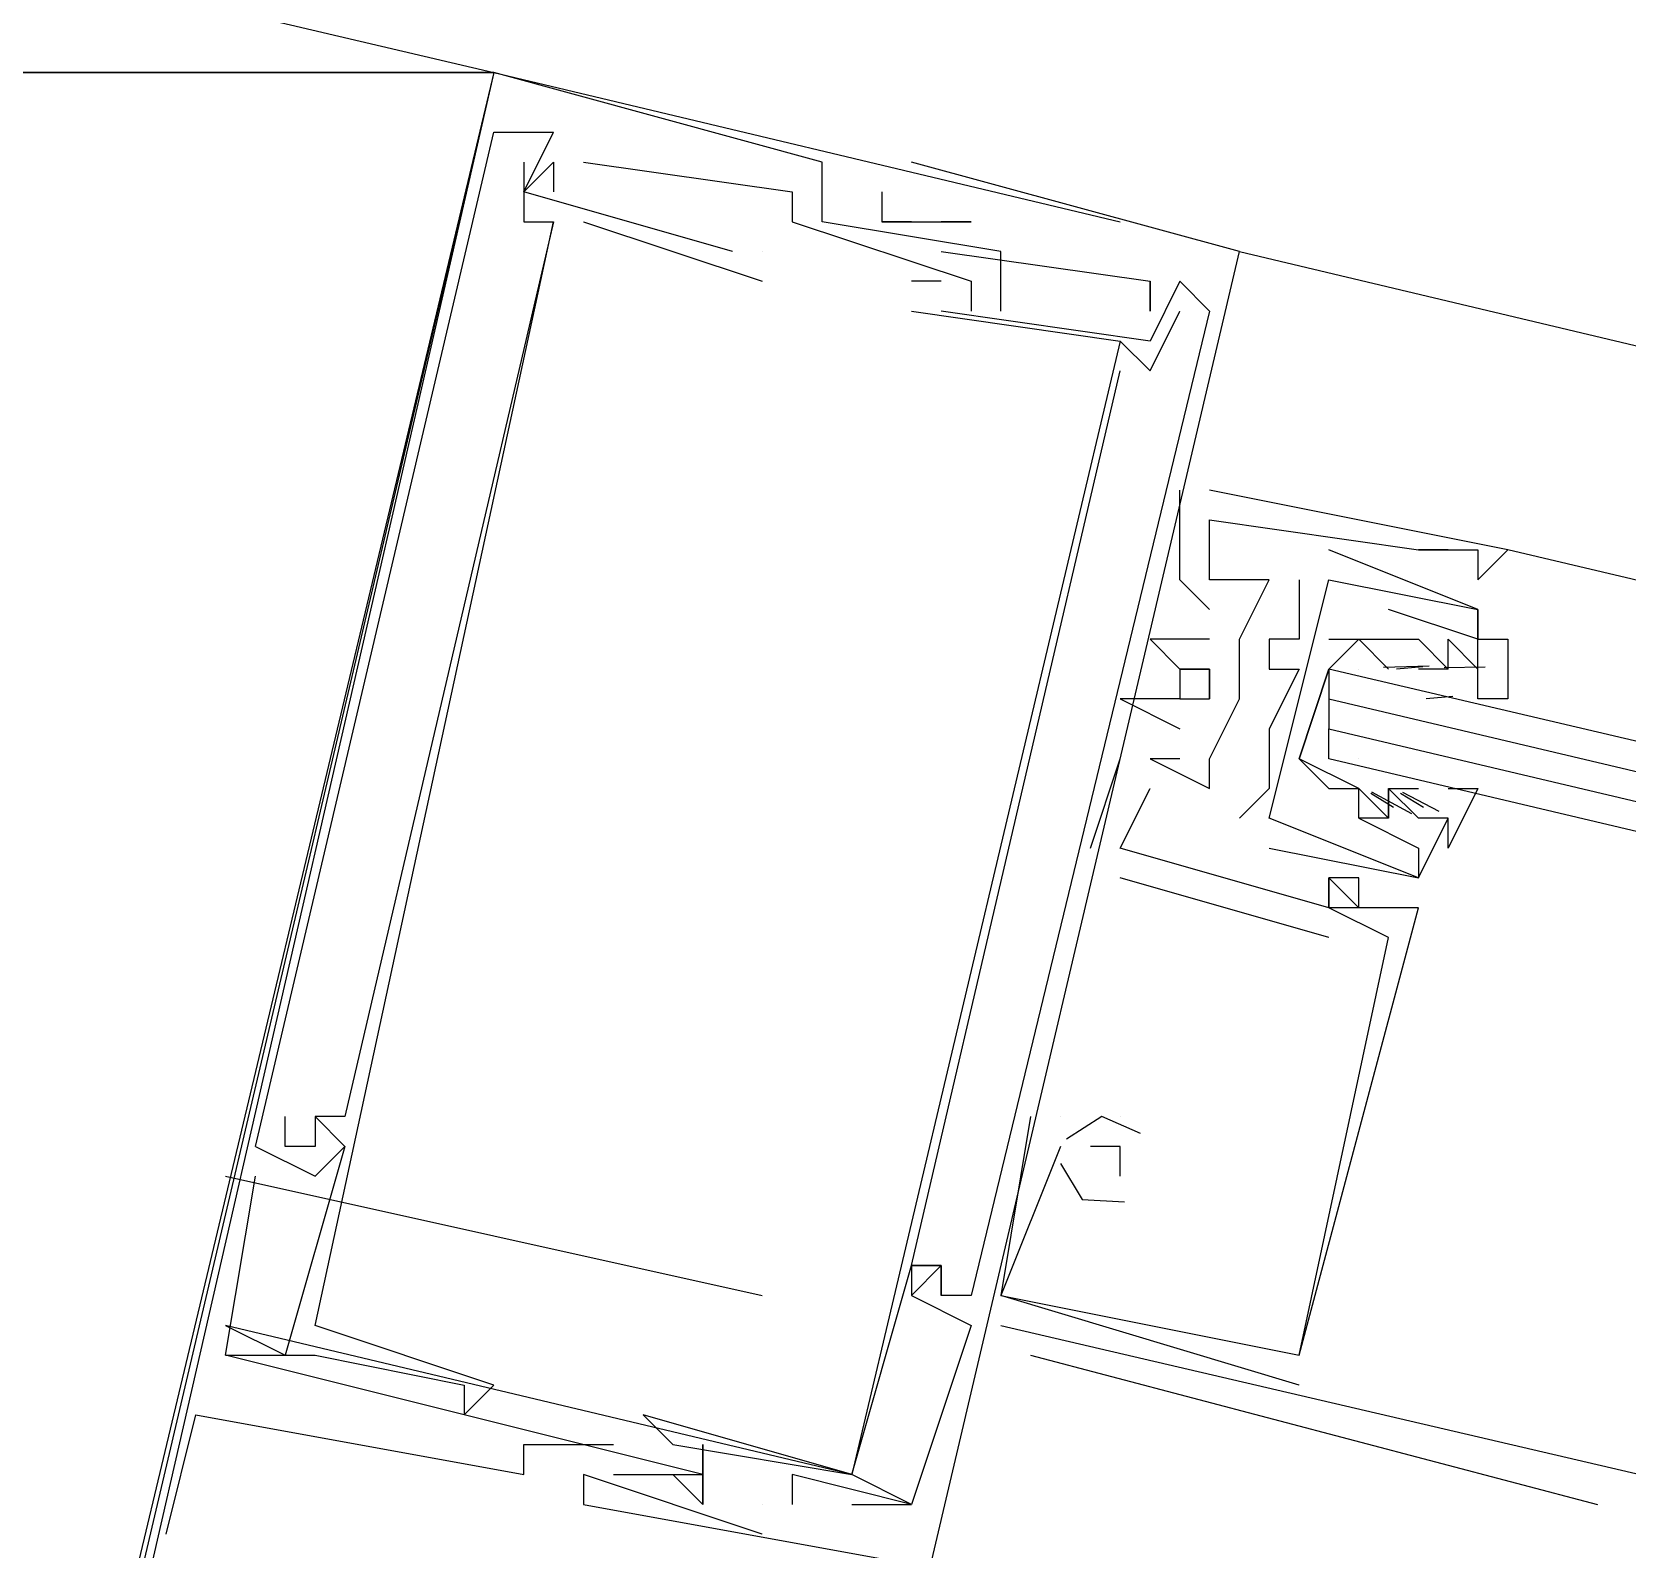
# Model space of a CAD drawing. Header units: feet. Extents: x -84 to 198, y -22 to 181.
# Drawn here: x 93.807 to 94.52, y 28.531 to 29.209 of the extents above; entities that cross this region are included whole.
import ezdxf

# ---------------------------------------------------------------- set-up
doc = ezdxf.new("R2010")
doc.units = ezdxf.units.FT
doc.layers.add('A-LINEA', color=7, linetype='CONTINUOUS')
doc.layers.add('A-MURO-CONCRETO', color=8, linetype='CONTINUOUS')

msp = doc.modelspace()

# ---------------------------------------------------------------- linework, layer by layer
at = {"layer": 'A-LINEA'}
for p, q in [((94.0133, 29.1911), (94.2933, 29.1244)), ((94.0133, 29.1911), (94.0133, 29.1911)), ((94.0133, 29.1911), (94.0133, 29.1911)), ((94.0133, 29.1911), (94.0133, 29.1911)), ((94.0133, 29.1644), (94.0133, 29.1644)), ((94.0133, 29.1644), (94.0133, 29.1644)), ((94.0133, 29.1644), (94.0133, 29.1644)), ((94.0267, 29.1644), (94.0267, 29.1644)), ((94.0267, 29.1644), (94.0267, 29.1644)), ((94.0267, 29.1644), (94.0267, 29.1644)), ((94.0267, 29.1644), (94.0267, 29.1644)), ((94.0267, 29.1644), (94.0267, 29.1644)), ((94.0267, 29.1644), (94.0267, 29.1644)), ((94.04, 29.1644), (94.04, 29.1644)), ((94.04, 29.1644), (94.04, 29.1644)), ((94.04, 29.1644), (94.04, 29.1644)), ((94.04, 29.1644), (94.04, 29.1644)), ((94.04, 29.1644), (94.04, 29.1644)), ((94.04, 29.1644), (94.04, 29.1644)), ((94.0267, 29.1511), (94.0267, 29.1511)), ((94.0267, 29.1511), (94.0267, 29.1511)), ((94.0267, 29.1511), (94.0267, 29.1511)), ((94.04, 29.1511), (94.04, 29.1511)), ((94.04, 29.1511), (94.04, 29.1511)), ((94.04, 29.1511), (94.04, 29.1511)), ((94.04, 29.1511), (94.04, 29.1511)), ((94.04, 29.1511), (94.04, 29.1511)), ((94.04, 29.1511), (94.04, 29.1511)), ((94.0533, 29.1511), (94.0533, 29.1511)), ((94.0533, 29.1511), (94.0533, 29.1511)), ((94.0533, 29.1511), (94.0533, 29.1511)), ((94.16, 29.1511), (94.16, 29.1511)), ((94.16, 29.1511), (94.16, 29.1511)), ((94.16, 29.1511), (94.16, 29.1511)), ((94.2, 29.1511), (94.2, 29.1511)), ((94.2, 29.1511), (94.2, 29.1511)), ((94.2, 29.1511), (94.2, 29.1511)), ((94.0267, 29.1378), (94.0267, 29.1378)), ((94.0267, 29.1378), (94.0267, 29.1378)), ((94.0267, 29.1378), (94.0267, 29.1378)), ((94.0267, 29.1378), (94.0267, 29.1378)), ((94.0267, 29.1378), (94.0267, 29.1378)), ((94.0267, 29.1378), (94.0267, 29.1378)), ((94.04, 29.1378), (94.04, 29.1378)), ((94.04, 29.1378), (94.04, 29.1378)), ((94.04, 29.1378), (94.04, 29.1378)), ((94.1467, 29.1378), (94.1467, 29.1378)), ((94.1467, 29.1378), (94.1467, 29.1378)), ((94.1467, 29.1378), (94.1467, 29.1378)), ((94.1867, 29.1378), (94.1867, 29.1378)), ((94.1867, 29.1378), (94.1867, 29.1378)), ((94.1867, 29.1378), (94.1867, 29.1378)), ((94.0267, 29.1244), (94.0267, 29.1244)), ((94.0267, 29.1244), (94.0267, 29.1244)), ((94.0267, 29.1244), (94.0267, 29.1244)), ((94.04, 29.1244), (94.04, 29.1244)), ((94.04, 29.1244), (94.04, 29.1244)), ((94.04, 29.1244), (94.04, 29.1244)), ((94.04, 29.1244), (94.04, 29.1244)), ((94.04, 29.1244), (94.04, 29.1244)), ((94.04, 29.1244), (94.04, 29.1244)), ((94.0533, 29.1244), (94.1333, 29.0978)), ((94.0533, 29.1244), (94.0533, 29.1244)), ((94.0533, 29.1244), (94.1333, 29.0978)), ((94.0533, 29.1244), (94.0533, 29.1244)), ((94.0533, 29.1244), (94.1333, 29.0978)), ((94.0533, 29.1244), (94.0533, 29.1244)), ((94.1467, 29.1244), (94.1467, 29.1244)), ((94.1467, 29.1244), (94.1467, 29.1244)), ((94.1467, 29.1244), (94.1467, 29.1244)), ((94.16, 29.1244), (94.16, 29.1244)), ((94.16, 29.1244), (94.16, 29.1244)), ((94.16, 29.1244), (94.16, 29.1244)), ((94.1867, 29.1244), (94.1867, 29.1244)), ((94.1867, 29.1244), (94.1867, 29.1244)), ((94.1867, 29.1244), (94.1867, 29.1244)), ((94.1867, 29.1244), (94.1867, 29.1244)), ((94.1867, 29.1244), (94.1867, 29.1244)), ((94.1867, 29.1244), (94.1867, 29.1244)), ((94.2, 29.1244), (94.2, 29.1244)), ((94.2, 29.1244), (94.2, 29.1244)), ((94.2, 29.1244), (94.2, 29.1244)), ((94.2, 29.1244), (94.2, 29.1244)), ((94.2, 29.1244), (94.2, 29.1244)), ((94.2, 29.1244), (94.2, 29.1244)), ((94.2133, 29.1244), (94.2133, 29.1244)), ((94.2133, 29.1244), (94.2133, 29.1244)), ((94.2133, 29.1244), (94.2133, 29.1244)), ((94.2267, 29.1244), (94.2267, 29.1244)), ((94.2267, 29.1244), (94.2267, 29.1244)), ((94.2267, 29.1244), (94.2267, 29.1244)), ((94.12, 29.1111), (94.12, 29.1111)), ((94.12, 29.1111), (94.12, 29.1111)), ((94.12, 29.1111), (94.12, 29.1111)), ((94.1333, 29.1111), (94.1333, 29.1111)), ((94.1333, 29.1111), (94.1333, 29.1111)), ((94.1333, 29.1111), (94.1333, 29.1111)), ((94.1333, 29.1111), (94.1333, 29.1111)), ((94.1333, 29.1111), (94.1333, 29.1111)), ((94.1333, 29.1111), (94.1333, 29.1111)), ((94.2133, 29.1111), (94.2133, 29.1111)), ((94.2133, 29.1111), (94.2133, 29.1111)), ((94.2133, 29.1111), (94.2133, 29.1111)), ((94.24, 29.1111), (94.24, 29.1111)), ((94.24, 29.1111), (94.24, 29.1111)), ((94.24, 29.1111), (94.24, 29.1111)), ((94.3467, 29.1111), (94.3467, 29.1111)), ((94.3467, 29.1111), (94.3467, 29.1111)), ((94.3467, 29.1111), (101.2, 27.4844)), ((94.3467, 29.1111), (94.3467, 29.1111)), ((94.1333, 29.0978), (94.1333, 29.0978)), ((94.1333, 29.0978), (94.1333, 29.0978)), ((94.1333, 29.0978), (94.1333, 29.0978)), ((94.2133, 29.0978), (94.2, 29.0978)), ((94.2, 29.0978), (94.2, 29.0978)), ((94.2133, 29.0978), (94.2, 29.0978)), ((94.2, 29.0978), (94.2, 29.0978)), ((94.2133, 29.0978), (94.2, 29.0978)), ((94.2, 29.0978), (94.2, 29.0978)), ((94.2133, 29.0978), (94.2133, 29.0978)), ((94.2133, 29.0978), (94.2133, 29.0978)), ((94.2133, 29.0978), (94.2133, 29.0978)), ((94.2267, 29.0978), (94.2267, 29.0978)), ((94.2267, 29.0978), (94.2267, 29.0978)), ((94.2267, 29.0978), (94.2267, 29.0978)), ((94.2267, 29.0978), (94.2267, 29.0978)), ((94.2267, 29.0978), (94.2267, 29.0978)), ((94.2267, 29.0978), (94.2267, 29.0978)), ((94.3067, 29.0978), (94.3067, 29.0978)), ((94.3067, 29.0978), (94.3067, 29.0978)), ((94.3067, 29.0978), (94.3067, 29.0978)), ((94.3067, 29.0978), (94.3067, 29.0978)), ((94.3067, 29.0978), (94.3067, 29.0978)), ((94.3067, 29.0978), (94.3067, 29.0978)), ((94.32, 29.0978), (94.32, 29.0978)), ((94.32, 29.0978), (94.3333, 29.0844)), ((94.32, 29.0978), (94.32, 29.0978)), ((94.32, 29.0978), (94.32, 29.0978)), ((94.32, 29.0978), (94.3333, 29.0844)), ((94.32, 29.0978), (94.32, 29.0978)), ((94.32, 29.0978), (94.32, 29.0978)), ((94.32, 29.0978), (94.3333, 29.0844)), ((94.32, 29.0978), (94.32, 29.0978)), ((94.2, 29.0844), (94.2, 29.0844)), ((94.2, 29.0844), (94.2, 29.0844)), ((94.2, 29.0844), (94.2, 29.0844)), ((94.2133, 29.0844), (94.2133, 29.0844)), ((94.2133, 29.0844), (94.2133, 29.0844)), ((94.2133, 29.0844), (94.2133, 29.0844)), ((94.2267, 29.0844), (94.2267, 29.0844)), ((94.2267, 29.0844), (94.2267, 29.0844)), ((94.2267, 29.0844), (94.2267, 29.0844)), ((94.24, 29.0844), (94.24, 29.0844)), ((94.24, 29.0844), (94.24, 29.0844)), ((94.24, 29.0844), (94.24, 29.0844)), ((94.3067, 29.0844), (94.3067, 29.0844)), ((94.3067, 29.0844), (94.3067, 29.0844)), ((94.3067, 29.0844), (94.3067, 29.0844)), ((94.32, 29.0844), (94.32, 29.0844)), ((94.32, 29.0844), (94.32, 29.0844)), ((94.32, 29.0844), (94.32, 29.0844)), ((94.3333, 29.0844), (94.3333, 29.0844)), ((94.3333, 29.0844), (94.3333, 29.0844)), ((94.3333, 29.0844), (94.3333, 29.0844)), ((94.2933, 29.0711), (94.2933, 29.0711)), ((94.2933, 29.0711), (94.2933, 29.0711)), ((94.2933, 29.0711), (94.2933, 29.0711)), ((94.2933, 29.0711), (94.2933, 29.0711)), ((94.2933, 29.0711), (94.2933, 29.0711)), ((94.2933, 29.0711), (94.2933, 29.0711)), ((94.3067, 29.0711), (94.3067, 29.0711)), ((94.3067, 29.0711), (94.3067, 29.0711)), ((94.3067, 29.0711), (94.3067, 29.0711)), ((94.2933, 29.0578), (94.2933, 29.0578)), ((94.2933, 29.0578), (94.2933, 29.0578)), ((94.2933, 29.0578), (94.2933, 29.0578)), ((94.3067, 29.0578), (94.3067, 29.0578)), ((94.3067, 29.0578), (94.3067, 29.0578)), ((94.3067, 29.0578), (94.3067, 29.0578)), ((94.32, 29.0044), (94.32, 29.0044)), ((94.32, 29.0044), (94.32, 29.0044)), ((94.32, 29.0044), (94.32, 29.0044)), ((94.3333, 29.0044), (94.3333, 29.0044)), ((94.3333, 29.0044), (94.3333, 29.0044)), ((94.3333, 29.0044), (94.3333, 29.0044)), ((94.3333, 28.9911), (94.3333, 28.9911)), ((94.3333, 28.9911), (94.3333, 28.9911)), ((94.3333, 28.9911), (94.3333, 28.9911)), ((94.3867, 28.9778), (94.3867, 28.9778)), ((94.3867, 28.9778), (94.3867, 28.9778)), ((94.4267, 28.9778), (94.4267, 28.9778)), ((94.4267, 28.9778), (94.4267, 28.9778)), ((94.4267, 28.9778), (94.4267, 28.9778)), ((94.4267, 28.9778), (94.4267, 28.9778)), ((94.4267, 28.9778), (94.4267, 28.9778)), ((94.4267, 28.9778), (94.4267, 28.9778)), ((94.44, 28.9778), (94.44, 28.9778)), ((94.44, 28.9778), (94.44, 28.9778)), ((94.44, 28.9778), (94.44, 28.9778)), ((94.4533, 28.9778), (94.4533, 28.9778)), ((94.4533, 28.9778), (94.4533, 28.9778)), ((94.4533, 28.9778), (94.4533, 28.9778)), ((94.4667, 28.9778), (94.4667, 28.9778)), ((94.4667, 28.9778), (94.4667, 28.9778)), ((96.1067, 28.5911), (94.4667, 28.9778)), ((94.4667, 28.9778), (94.4667, 28.9778)), ((94.32, 28.9644), (94.32, 28.9644)), ((94.32, 28.9644), (94.32, 28.9644)), ((94.32, 28.9644), (94.32, 28.9644)), ((94.3333, 28.9644), (94.3333, 28.9644)), ((94.3333, 28.9644), (94.3333, 28.9644)), ((94.3333, 28.9644), (94.3333, 28.9644)), ((94.36, 28.9644), (94.36, 28.9644)), ((94.36, 28.9644), (94.36, 28.9644)), ((94.36, 28.9644), (94.36, 28.9644)), ((94.3733, 28.9644), (94.3733, 28.9644)), ((94.3733, 28.9644), (94.3733, 28.9644)), ((94.3867, 28.9644), (94.3867, 28.9644)), ((94.3867, 28.9644), (94.3867, 28.9644)), ((94.3867, 28.9644), (94.3867, 28.9644)), ((94.3867, 28.9644), (94.3867, 28.9644)), ((94.4533, 28.9644), (94.4533, 28.9644)), ((94.4533, 28.9644), (94.4533, 28.9644)), ((94.4533, 28.9644), (94.4533, 28.9644)), ((94.3333, 28.9511), (94.3333, 28.9511)), ((94.3333, 28.9511), (94.3333, 28.9511)), ((94.3333, 28.9511), (94.3333, 28.9511)), ((94.3733, 28.9511), (94.3733, 28.9511)), ((94.3733, 28.9511), (94.3733, 28.9511)), ((94.4133, 28.9511), (94.4133, 28.9511)), ((94.4133, 28.9511), (94.4133, 28.9511)), ((94.4533, 28.9511), (94.4533, 28.9511)), ((94.4533, 28.9511), (94.4533, 28.9511)), ((94.4533, 28.9511), (94.4533, 28.9511)), ((94.4533, 28.9511), (94.4533, 28.9511)), ((94.3067, 28.9378), (94.3067, 28.9378)), ((94.3067, 28.9378), (94.3067, 28.9378)), ((94.3067, 28.9378), (94.3067, 28.9378)), ((94.3333, 28.9378), (94.3333, 28.9378)), ((94.3333, 28.9378), (94.3333, 28.9378)), ((94.3333, 28.9378), (94.3333, 28.9378)), ((94.3467, 28.9378), (94.3467, 28.9378)), ((94.3467, 28.9378), (94.3467, 28.9378)), ((94.3467, 28.9378), (94.3467, 28.9378)), ((94.36, 28.9378), (94.36, 28.9378)), ((94.36, 28.9378), (94.36, 28.9378)), ((94.3733, 28.9378), (94.3733, 28.9378)), ((94.3733, 28.9378), (94.3733, 28.9378)), ((94.4133, 28.9378), (94.4267, 28.9378)), ((94.4133, 28.9378), (94.4133, 28.9378)), ((94.4133, 28.9378), (94.4267, 28.9378)), ((94.4133, 28.9378), (94.4133, 28.9378)), ((94.4267, 28.9378), (94.4267, 28.9378)), ((94.4267, 28.9378), (94.4267, 28.9378)), ((94.4533, 28.9378), (94.4533, 28.9378)), ((94.4533, 28.9378), (94.4533, 28.9378)), ((94.32, 28.9244), (94.32, 28.9244)), ((94.32, 28.9244), (94.32, 28.9244)), ((94.32, 28.9244), (94.32, 28.9244)), ((94.3333, 28.9244), (94.3333, 28.9244)), ((94.3333, 28.9244), (94.3333, 28.9244)), ((94.3333, 28.9244), (94.3333, 28.9244)), ((94.36, 28.9244), (94.36, 28.9244)), ((94.36, 28.9244), (94.36, 28.9244)), ((94.3733, 28.9244), (94.3733, 28.9244)), ((94.3733, 28.9244), (94.3733, 28.9244)), ((94.4, 28.9244), (94.4, 28.9244)), ((94.4111, 28.9253), (94.4315, 28.9259)), ((94.4169, 28.9246), (94.4287, 28.9256)), ((94.4267, 28.9244), (94.4267, 28.9244)), ((94.44, 28.9244), (94.4267, 28.9244)), ((94.4382, 28.9252), (94.4565, 28.9255)), ((94.44, 28.9244), (94.44, 28.9244)), ((94.44, 28.9244), (94.44, 28.9244)), ((94.4533, 28.9244), (94.4533, 28.9244)), ((94.4533, 28.9244), (94.4533, 28.9244)), ((94.2933, 28.9111), (94.2933, 28.9111)), ((94.2933, 28.9111), (94.2933, 28.9111)), ((94.2933, 28.9111), (94.2933, 28.9111)), ((94.3067, 28.9111), (94.3067, 28.9111)), ((94.3067, 28.9111), (94.3067, 28.9111)), ((94.3067, 28.9111), (94.3067, 28.9111)), ((94.32, 28.9111), (94.32, 28.9111)), ((94.32, 28.9111), (94.32, 28.9111)), ((94.32, 28.9111), (94.32, 28.9111)), ((94.3467, 28.9111), (94.3467, 28.9111)), ((94.3467, 28.9111), (94.3467, 28.9111)), ((94.3467, 28.9111), (94.3467, 28.9111)), ((94.3867, 28.9111), (94.3867, 28.8978)), ((94.4302, 28.9113), (94.4421, 28.9123)), ((94.32, 28.8978), (94.32, 28.8978)), ((94.32, 28.8978), (94.32, 28.8978)), ((94.32, 28.8978), (94.32, 28.8978)), ((94.36, 28.8978), (94.36, 28.8978)), ((94.36, 28.8978), (94.36, 28.8978)), ((94.28, 28.8444), (94.2933, 28.8844)), ((94.28, 28.8444), (94.2933, 28.8844)), ((94.28, 28.8444), (94.2933, 28.8844)), ((94.2933, 28.8844), (94.2933, 28.8844)), ((94.2933, 28.8844), (94.2933, 28.8844)), ((94.2933, 28.8844), (94.2933, 28.8844)), ((94.3067, 28.8844), (94.3067, 28.8844)), ((94.3067, 28.8844), (94.3067, 28.8844)), ((94.3067, 28.8844), (94.3067, 28.8844)), ((94.3067, 28.8844), (94.3067, 28.8844)), ((94.3067, 28.8844), (94.3067, 28.8844)), ((94.3067, 28.8844), (94.3067, 28.8844)), ((94.32, 28.8844), (94.32, 28.8844)), ((94.32, 28.8844), (94.32, 28.8844)), ((94.32, 28.8844), (94.32, 28.8844)), ((94.3333, 28.8844), (94.3333, 28.8844)), ((94.3333, 28.8844), (94.3333, 28.8844)), ((94.3333, 28.8844), (94.3333, 28.8844)), ((94.4, 28.8844), (94.4, 28.8844)), ((94.3067, 28.8711), (94.3067, 28.8711)), ((94.3067, 28.8711), (94.3067, 28.8711)), ((94.3067, 28.8711), (94.3067, 28.8711)), ((94.3333, 28.8711), (94.3333, 28.8711)), ((94.3333, 28.8711), (94.3333, 28.8711)), ((94.3333, 28.8711), (94.3333, 28.8711)), ((94.36, 28.8711), (94.36, 28.8711)), ((94.36, 28.8711), (94.36, 28.8711)), ((94.4, 28.8711), (94.4, 28.8711)), ((94.4, 28.8711), (94.4, 28.8711)), ((94.4156, 28.8626), (94.4054, 28.8689)), ((94.4238, 28.8598), (94.4058, 28.8694)), ((94.4133, 28.8711), (94.4133, 28.8711)), ((94.4133, 28.8711), (94.4267, 28.8711)), ((94.4133, 28.8711), (94.4133, 28.8711)), ((94.4133, 28.8711), (94.4133, 28.8711)), ((94.4289, 28.8626), (94.4187, 28.8689)), ((94.4359, 28.8608), (94.4197, 28.8693)), ((94.4267, 28.8711), (94.4267, 28.8711)), ((94.4267, 28.8711), (94.4267, 28.8711)), ((94.3467, 28.8578), (94.3467, 28.8578)), ((94.3467, 28.8578), (94.3467, 28.8578)), ((94.36, 28.8578), (94.36, 28.8578)), ((94.36, 28.8578), (94.36, 28.8578)), ((94.4, 28.8578), (94.4, 28.8578)), ((94.4, 28.8578), (94.4, 28.8578)), ((94.4, 28.8578), (94.4, 28.8578)), ((94.4, 28.8578), (94.4, 28.8578)), ((94.4133, 28.8578), (94.4133, 28.8578)), ((94.4133, 28.8578), (94.4133, 28.8578)), ((94.4133, 28.8578), (94.4133, 28.8578)), ((94.4133, 28.8578), (94.4133, 28.8578)), ((94.44, 28.8578), (94.44, 28.8578)), ((94.44, 28.8578), (94.44, 28.8578)), ((94.28, 28.8444), (94.28, 28.8444)), ((94.28, 28.8444), (94.28, 28.8444)), ((94.28, 28.8444), (94.28, 28.8444)), ((94.2933, 28.8444), (94.2933, 28.8444)), ((94.2933, 28.8444), (94.2933, 28.8444)), ((94.2933, 28.8444), (94.2933, 28.8444)), ((94.2933, 28.8444), (94.2933, 28.8444)), ((94.2933, 28.8444), (94.2933, 28.8444)), ((94.2933, 28.8444), (94.2933, 28.8444)), ((94.36, 28.8444), (94.36, 28.8444)), ((94.36, 28.8444), (94.36, 28.8444)), ((94.4267, 28.8444), (94.4267, 28.8444)), ((94.4267, 28.8444), (94.4267, 28.8444)), ((94.3867, 28.8044), (94.2933, 28.8311)), ((94.2933, 28.8311), (94.2933, 28.8311)), ((94.3867, 28.8044), (94.2933, 28.8311)), ((94.2933, 28.8311), (94.2933, 28.8311)), ((94.3867, 28.8044), (94.2933, 28.8311)), ((94.2933, 28.8311), (94.2933, 28.8311)), ((94.3867, 28.8311), (94.3867, 28.8311)), ((94.3867, 28.8311), (94.3867, 28.8311)), ((94.3867, 28.8311), (94.3867, 28.8311)), ((94.3867, 28.8311), (94.3867, 28.8311)), ((94.3867, 28.8311), (94.3867, 28.8311)), ((94.3867, 28.8311), (94.3867, 28.8311)), ((94.4, 28.8311), (94.4, 28.8311)), ((94.4, 28.8311), (94.4, 28.8311)), ((94.4, 28.8311), (94.4, 28.8311)), ((94.4267, 28.8311), (94.4267, 28.8311)), ((94.4267, 28.8311), (94.4267, 28.8311)), ((94.4267, 28.8311), (94.4267, 28.8311)), ((94.4267, 28.8311), (94.4267, 28.8311)), ((94.3867, 28.8178), (94.3867, 28.8178)), ((94.3867, 28.8178), (94.3867, 28.8178)), ((94.3867, 28.8178), (94.3867, 28.8178)), ((94.3867, 28.8178), (94.3867, 28.8178)), ((94.3867, 28.8178), (94.3867, 28.8178)), ((94.3867, 28.8178), (94.3867, 28.8178)), ((94.3867, 28.8178), (94.3867, 28.8178)), ((94.3867, 28.8178), (94.3867, 28.8178)), ((94.3867, 28.8178), (94.3867, 28.8178)), ((94.4, 28.8178), (94.4, 28.8178)), ((94.4, 28.8178), (94.4, 28.8178)), ((94.4, 28.8178), (94.4, 28.8178)), ((94.4133, 28.8178), (94.4133, 28.8178)), ((94.4133, 28.8178), (94.4133, 28.8178)), ((94.4133, 28.8178), (94.4133, 28.8178)), ((94.4267, 28.8178), (94.4267, 28.8178)), ((94.4267, 28.8178), (94.4267, 28.8178)), ((94.4267, 28.8178), (94.4267, 28.8178)), ((94.3867, 28.8044), (94.3867, 28.8044)), ((94.3867, 28.8044), (94.3867, 28.8044)), ((94.3867, 28.8044), (94.3867, 28.8044)), ((94.4133, 28.8044), (94.4133, 28.8044)), ((94.4133, 28.8044), (94.4133, 28.8044)), ((94.4133, 28.8044), (94.4133, 28.8044)), ((93.92, 28.7244), (93.92, 28.7244)), ((93.92, 28.7111), (93.92, 28.7244)), ((93.92, 28.7244), (93.92, 28.7244)), ((93.92, 28.7111), (93.92, 28.7244)), ((93.92, 28.7244), (93.92, 28.7244)), ((93.92, 28.7111), (93.92, 28.7244)), ((93.9333, 28.7244), (93.9333, 28.7244)), ((93.9333, 28.7244), (93.9333, 28.7244)), ((93.9333, 28.7244), (93.9333, 28.7244)), ((93.9333, 28.7244), (93.9333, 28.7244)), ((93.9333, 28.7244), (93.9333, 28.7244)), ((93.9333, 28.7244), (93.9333, 28.7244)), ((93.9467, 28.7244), (93.9467, 28.7244)), ((93.9467, 28.7244), (93.9467, 28.7244)), ((93.9467, 28.7244), (93.9467, 28.7244)), ((94.2533, 28.7244), (94.24, 28.6444)), ((94.2533, 28.7244), (94.24, 28.6444)), ((94.2533, 28.7244), (94.24, 28.6444)), ((94.2533, 28.7244), (94.2533, 28.7244)), ((94.2533, 28.7244), (94.2533, 28.7244)), ((94.2533, 28.7244), (94.2533, 28.7244)), ((94.2667, 28.7244), (94.2667, 28.7244)), ((94.2667, 28.7244), (94.2667, 28.7244)), ((94.2667, 28.7244), (94.2667, 28.7244)), ((94.2667, 28.7244), (94.2667, 28.7244)), ((94.2667, 28.7244), (94.2667, 28.7244)), ((94.2667, 28.7244), (94.2667, 28.7244)), ((94.2933, 28.7244), (94.2933, 28.7244)), ((94.2933, 28.7244), (94.2933, 28.7244)), ((94.2933, 28.7244), (94.2933, 28.7244)), ((94.2933, 28.7244), (94.2933, 28.7244)), ((94.2933, 28.7244), (94.2933, 28.7244)), ((94.2933, 28.7244), (94.2933, 28.7244)), ((93.9067, 28.7111), (93.9067, 28.7111)), ((93.9067, 28.7111), (93.9067, 28.7111)), ((93.9067, 28.7111), (93.9067, 28.7111)), ((93.9067, 28.7111), (93.9067, 28.7111)), ((93.9067, 28.7111), (93.9067, 28.7111)), ((93.9067, 28.7111), (93.9067, 28.7111)), ((93.92, 28.7111), (93.92, 28.7111)), ((93.9333, 28.7111), (93.92, 28.7111)), ((93.92, 28.7111), (93.92, 28.7111)), ((93.92, 28.7111), (93.92, 28.7111)), ((93.9333, 28.7111), (93.92, 28.7111)), ((93.92, 28.7111), (93.92, 28.7111)), ((93.92, 28.7111), (93.92, 28.7111)), ((93.9333, 28.7111), (93.92, 28.7111)), ((93.92, 28.7111), (93.92, 28.7111)), ((93.9333, 28.7111), (93.9333, 28.7111)), ((93.9333, 28.7111), (93.9333, 28.7111)), ((93.9333, 28.7111), (93.9333, 28.7111)), ((93.9333, 28.7111), (93.9333, 28.7111)), ((93.9333, 28.7111), (93.9333, 28.7111)), ((93.9333, 28.7111), (93.9333, 28.7111)), ((93.9333, 28.7111), (93.9333, 28.7111)), ((93.9333, 28.7111), (93.9333, 28.7111)), ((93.9333, 28.7111), (93.9333, 28.7111)), ((93.9467, 28.7111), (93.9467, 28.7111)), ((93.9467, 28.7111), (93.9467, 28.7111)), ((93.9467, 28.7111), (93.9467, 28.7111)), ((93.9467, 28.7111), (93.9467, 28.7111)), ((93.9467, 28.7111), (93.9467, 28.7111)), ((93.9467, 28.7111), (93.9467, 28.7111)), ((94.2667, 28.7111), (94.2667, 28.7111)), ((94.2667, 28.7111), (94.2667, 28.7111)), ((94.2667, 28.7111), (94.2667, 28.7111)), ((94.28, 28.7111), (94.28, 28.7111)), ((94.28, 28.7111), (94.28, 28.7111)), ((94.28, 28.7111), (94.28, 28.7111)), ((94.2933, 28.7111), (94.2933, 28.7111)), ((94.2933, 28.7111), (94.2933, 28.7111)), ((94.2933, 28.7111), (94.2933, 28.7111)), ((93.8933, 28.6978), (94.1333, 28.6444)), ((93.9067, 28.6978), (93.9067, 28.6978)), ((93.9067, 28.6978), (93.9067, 28.6978)), ((93.9067, 28.6978), (93.9067, 28.6978)), ((93.9333, 28.6978), (93.9333, 28.6978)), ((93.9333, 28.6978), (93.9333, 28.6978)), ((93.9333, 28.6978), (93.9333, 28.6978)), ((94.2933, 28.6978), (94.2933, 28.6978)), ((94.2933, 28.6978), (94.2933, 28.6978)), ((94.2933, 28.6978), (94.2933, 28.6978)), ((94.2, 28.6578), (94.2, 28.6578)), ((94.2, 28.6578), (94.2, 28.6578)), ((94.2, 28.6578), (94.2, 28.6578)), ((94.2, 28.6578), (94.2, 28.6578)), ((94.2, 28.6578), (94.2, 28.6578)), ((94.2, 28.6578), (94.2, 28.6578)), ((94.2, 28.6578), (94.2, 28.6578)), ((94.2, 28.6578), (94.2, 28.6578)), ((94.2, 28.6578), (94.2, 28.6578)), ((94.2133, 28.6578), (94.2133, 28.6578)), ((94.2133, 28.6578), (94.2133, 28.6578)), ((94.2133, 28.6578), (94.2133, 28.6578)), ((94.2133, 28.6578), (94.2133, 28.6578)), ((94.2133, 28.6578), (94.2133, 28.6578)), ((94.2133, 28.6578), (94.2133, 28.6578)), ((94.2133, 28.6578), (94.2133, 28.6578)), ((94.2133, 28.6578), (94.2133, 28.6578)), ((94.2133, 28.6578), (94.2133, 28.6578)), ((94.2, 28.6444), (94.2, 28.6444)), ((94.2, 28.6444), (94.2, 28.6444)), ((94.2, 28.6444), (94.2, 28.6444)), ((94.2, 28.6444), (94.2, 28.6444)), ((94.2, 28.6444), (94.2, 28.6444)), ((94.2, 28.6444), (94.2, 28.6444)), ((94.2133, 28.6444), (94.2133, 28.6444)), ((94.2133, 28.6444), (94.2133, 28.6444)), ((94.2133, 28.6444), (94.2133, 28.6444)), ((94.2133, 28.6444), (94.2133, 28.6444)), ((94.2133, 28.6444), (94.2133, 28.6444)), ((94.2133, 28.6444), (94.2133, 28.6444)), ((94.2267, 28.6444), (94.2267, 28.6444)), ((94.2267, 28.6444), (94.2267, 28.6444)), ((94.2267, 28.6444), (94.2267, 28.6444)), ((94.3733, 28.6044), (94.24, 28.6444)), ((94.24, 28.6444), (94.24, 28.6444)), ((94.24, 28.6444), (94.24, 28.6444)), ((94.3733, 28.6044), (94.24, 28.6444)), ((94.24, 28.6444), (94.24, 28.6444)), ((94.24, 28.6444), (94.24, 28.6444)), ((94.3733, 28.6044), (94.24, 28.6444)), ((94.24, 28.6444), (94.24, 28.6444)), ((94.24, 28.6444), (94.24, 28.6444)), ((94.1733, 28.5644), (93.8933, 28.6311)), ((93.8933, 28.6311), (93.92, 28.6178)), ((93.8933, 28.6311), (93.8933, 28.6311)), ((94.1733, 28.5644), (93.8933, 28.6311)), ((93.8933, 28.6311), (93.92, 28.6178)), ((93.8933, 28.6311), (93.8933, 28.6311)), ((94.1733, 28.5644), (93.8933, 28.6311)), ((93.8933, 28.6311), (93.92, 28.6178)), ((93.8933, 28.6311), (93.8933, 28.6311)), ((93.9333, 28.6311), (93.9333, 28.6311)), ((93.9333, 28.6311), (93.9333, 28.6311)), ((93.9333, 28.6311), (93.9333, 28.6311)), ((94.2267, 28.6311), (94.2267, 28.6311)), ((94.2267, 28.6311), (94.2267, 28.6311)), ((94.2267, 28.6311), (94.2267, 28.6311)), ((93.8933, 28.6178), (93.8933, 28.6178)), ((93.8933, 28.6178), (93.8933, 28.6178)), ((93.8933, 28.6178), (93.8933, 28.6178)), ((93.8933, 28.6178), (93.8933, 28.6178)), ((93.8933, 28.6178), (93.8933, 28.6178)), ((93.8933, 28.6178), (93.8933, 28.6178)), ((93.92, 28.6178), (93.92, 28.6178)), ((93.92, 28.6178), (93.92, 28.6178)), ((93.92, 28.6178), (93.92, 28.6178)), ((93.92, 28.6178), (93.92, 28.6178)), ((93.92, 28.6178), (93.92, 28.6178)), ((93.92, 28.6178), (93.92, 28.6178)), ((93.9333, 28.6178), (93.9333, 28.6178)), ((93.9333, 28.6178), (93.9333, 28.6178)), ((93.9333, 28.6178), (93.9333, 28.6178)), ((94.2533, 28.6178), (94.5067, 28.5511)), ((94.3733, 28.6178), (94.3733, 28.6178)), ((94.3733, 28.6178), (94.3733, 28.6178)), ((94.3733, 28.6178), (94.3733, 28.6178)), ((94.3733, 28.6178), (94.3733, 28.6178)), ((94.3733, 28.6178), (94.3733, 28.6178)), ((94.3733, 28.6178), (94.3733, 28.6178)), ((94, 28.6044), (94, 28.6044)), ((94, 28.6044), (94, 28.6044)), ((94, 28.6044), (94, 28.6044)), ((94.0133, 28.6044), (94.0133, 28.6044)), ((94.0133, 28.6044), (94.0133, 28.6044)), ((94.0133, 28.6044), (94.0133, 28.6044)), ((94.3733, 28.6044), (94.3733, 28.6044)), ((94.3733, 28.6044), (94.3733, 28.6044)), ((94.3733, 28.6044), (94.3733, 28.6044)), ((93.88, 28.5911), (93.88, 28.5911)), ((93.88, 28.5911), (93.88, 28.5911)), ((93.88, 28.5911), (93.88, 28.5911)), ((94, 28.5911), (94, 28.5911)), ((94, 28.5911), (94, 28.5911)), ((94, 28.5911), (94, 28.5911)), ((94.08, 28.5911), (94.08, 28.5911)), ((94.08, 28.5911), (94.08, 28.5911)), ((94.08, 28.5911), (94.08, 28.5911)), ((94.0267, 28.5778), (94.0267, 28.5778)), ((94.0267, 28.5778), (94.0267, 28.5778)), ((94.0267, 28.5778), (94.0267, 28.5778)), ((94.0667, 28.5778), (94.0667, 28.5778)), ((94.0667, 28.5778), (94.0667, 28.5778)), ((94.0667, 28.5778), (94.0667, 28.5778)), ((94.0933, 28.5778), (94.0933, 28.5778)), ((94.0933, 28.5778), (94.0933, 28.5778)), ((94.0933, 28.5778), (94.0933, 28.5778)), ((94.1067, 28.5778), (94.1067, 28.5778)), ((94.1067, 28.5778), (94.1067, 28.5778)), ((94.1067, 28.5778), (94.1067, 28.5778)), ((94.0267, 28.5644), (94.0267, 28.5644)), ((94.0267, 28.5644), (94.0267, 28.5644)), ((94.0267, 28.5644), (94.0267, 28.5644)), ((94.0533, 28.5644), (94.0533, 28.5644)), ((94.0533, 28.5644), (94.0533, 28.5644)), ((94.0533, 28.5644), (94.0533, 28.5644)), ((94.0667, 28.5644), (94.0667, 28.5644)), ((94.0667, 28.5644), (94.0667, 28.5644)), ((94.0667, 28.5644), (94.0667, 28.5644)), ((94.08, 28.5644), (94.08, 28.5644)), ((94.08, 28.5644), (94.08, 28.5644)), ((94.08, 28.5644), (94.08, 28.5644)), ((94.0933, 28.5644), (94.0933, 28.5644)), ((94.0933, 28.5644), (94.0933, 28.5644)), ((94.0933, 28.5644), (94.0933, 28.5644)), ((94.1067, 28.5644), (94.1067, 28.5644)), ((94.1067, 28.5644), (94.1067, 28.5644)), ((94.1067, 28.5644), (94.1067, 28.5644)), ((94.1067, 28.5644), (94.1067, 28.5644)), ((94.1067, 28.5644), (94.1067, 28.5644)), ((94.1067, 28.5644), (94.1067, 28.5644)), ((94.1067, 28.5644), (94.1067, 28.5644)), ((94.1067, 28.5644), (94.1067, 28.5644)), ((94.1067, 28.5644), (94.1067, 28.5644)), ((94.1067, 28.5644), (94.1067, 28.5644)), ((94.1067, 28.5644), (94.1067, 28.5644)), ((94.1067, 28.5644), (94.1067, 28.5644)), ((94.1467, 28.5644), (94.1467, 28.5644)), ((94.1467, 28.5644), (94.1467, 28.5644)), ((94.1467, 28.5644), (94.1467, 28.5644)), ((94.1733, 28.5644), (94.1733, 28.5644)), ((94.1733, 28.5644), (94.1733, 28.5644)), ((94.1733, 28.5644), (94.1733, 28.5644)), ((94.1733, 28.5644), (94.1733, 28.5644)), ((94.1733, 28.5644), (94.1733, 28.5644)), ((94.1733, 28.5644), (94.1733, 28.5644)), ((94.1733, 28.5644), (94.1733, 28.5644)), ((94.1733, 28.5644), (94.1733, 28.5644)), ((94.1733, 28.5644), (94.1733, 28.5644)), ((94.0533, 28.5511), (94.0533, 28.5511)), ((94.0533, 28.5511), (94.0533, 28.5511)), ((94.0533, 28.5511), (94.0533, 28.5511)), ((94.1067, 28.5511), (94.1067, 28.5511)), ((94.1067, 28.5511), (94.1067, 28.5511)), ((94.1067, 28.5511), (94.1067, 28.5511)), ((94.1067, 28.5511), (94.1067, 28.5511)), ((94.1067, 28.5511), (94.1067, 28.5511)), ((94.1067, 28.5511), (94.1067, 28.5511)), ((94.1067, 28.5511), (94.1067, 28.5511)), ((94.1067, 28.5511), (94.1067, 28.5511)), ((94.1067, 28.5511), (94.1067, 28.5511)), ((94.1333, 28.5511), (94.1333, 28.5511)), ((94.1333, 28.5511), (94.1333, 28.5511)), ((94.1333, 28.5511), (94.1333, 28.5511)), ((94.1467, 28.5511), (94.1467, 28.5511)), ((94.1467, 28.5511), (94.1467, 28.5511)), ((94.1467, 28.5511), (94.1467, 28.5511)), ((94.1733, 28.5511), (94.2, 28.5511)), ((94.1733, 28.5511), (94.1733, 28.5511)), ((94.1733, 28.5511), (94.2, 28.5511)), ((94.1733, 28.5511), (94.1733, 28.5511)), ((94.1733, 28.5511), (94.2, 28.5511)), ((94.1733, 28.5511), (94.1733, 28.5511)), ((94.2, 28.5511), (94.2, 28.5511)), ((94.2, 28.5511), (94.2, 28.5511)), ((94.2, 28.5511), (94.2, 28.5511)), ((94.2, 28.5511), (94.2, 28.5511)), ((94.2, 28.5511), (94.2, 28.5511)), ((94.2, 28.5511), (94.2, 28.5511)), ((94.2, 28.5511), (94.2, 28.5511)), ((94.2, 28.5511), (94.2, 28.5511)), ((94.2, 28.5511), (94.2, 28.5511)), ((93.8667, 28.5378), (93.8667, 28.5378)), ((93.8667, 28.5378), (93.8667, 28.5378)), ((93.8667, 28.5378), (93.8667, 28.5378)), ((94.1333, 28.5378), (94.1333, 28.5378)), ((94.1333, 28.5378), (94.1333, 28.5378)), ((94.1333, 28.5378), (94.1333, 28.5378))]:
    msp.add_line(p, q, dxfattribs=at)
for points in [[(94.0133, 29.1911), (93.5867, 27.4044), (90.1867, 28.2044), (90.6, 29.9911), (94.0133, 29.1911)], [(94.24, 29.0844), (94.24, 29.1111), (94.16, 29.1244), (94.16, 29.1511), (94.0133, 29.1911), (93.8533, 28.5111)], [(94.24, 29.0844), (94.24, 29.1111), (94.16, 29.1244), (94.16, 29.1511), (94.0133, 29.1911), (93.8533, 28.5111)], [(94.24, 29.0844), (94.24, 29.1111), (94.16, 29.1244), (94.16, 29.1511), (94.0133, 29.1911), (93.8533, 28.5111)], [(93.9067, 28.7111), (94.0133, 29.1644), (94.04, 29.1644)], [(93.9067, 28.7111), (94.0133, 29.1644), (94.04, 29.1644)], [(93.9067, 28.7111), (94.0133, 29.1644), (94.04, 29.1644)], [(94.12, 29.1111), (94.0267, 29.1378), (94.04, 29.1644)], [(94.12, 29.1111), (94.0267, 29.1378), (94.04, 29.1644)], [(94.12, 29.1111), (94.0267, 29.1378), (94.04, 29.1644)], [(94.0267, 29.1511), (94.0267, 29.1244), (94.04, 29.1244), (93.9467, 28.7244), (93.9333, 28.7244), (93.9333, 28.7111), (93.92, 28.7111), (93.92, 28.7244)], [(94.0267, 29.1511), (94.0267, 29.1244), (94.04, 29.1244), (93.9467, 28.7244), (93.9333, 28.7244), (93.9333, 28.7111), (93.92, 28.7111), (93.92, 28.7244)], [(94.0267, 29.1511), (94.0267, 29.1244), (94.04, 29.1244), (93.9467, 28.7244), (93.9333, 28.7244), (93.9333, 28.7111), (93.92, 28.7111), (93.92, 28.7244)], [(94.0267, 29.1378), (94.04, 29.1511), (94.04, 29.1378)], [(94.0267, 29.1378), (94.04, 29.1511), (94.04, 29.1378)], [(94.0267, 29.1378), (94.04, 29.1511), (94.04, 29.1378)], [(94.0533, 29.1511), (94.1467, 29.1378), (94.1467, 29.1244), (94.2267, 29.0978), (94.2267, 29.0844)], [(94.0533, 29.1511), (94.1467, 29.1378), (94.1467, 29.1244), (94.2267, 29.0978), (94.2267, 29.0844)], [(94.0533, 29.1511), (94.1467, 29.1378), (94.1467, 29.1244), (94.2267, 29.0978), (94.2267, 29.0844)], [(94.1867, 28.4444), (94.1867, 28.4311), (94.1733, 28.4311), (94.1867, 28.4311), (94.3467, 29.1111), (94.2, 29.1511)], [(94.1867, 28.4444), (94.1867, 28.4311), (94.1733, 28.4311), (94.1867, 28.4311), (94.3467, 29.1111), (94.2, 29.1511)], [(94.1867, 28.4444), (94.1867, 28.4311), (94.1733, 28.4311), (94.1867, 28.4311), (94.3467, 29.1111), (94.2, 29.1511)], [(94.1867, 29.1378), (94.1867, 29.1244), (94.2, 29.1244), (94.1867, 29.1244), (94.2, 29.1244), (94.2267, 29.1244), (94.2133, 29.1244)], [(94.1867, 29.1378), (94.1867, 29.1244), (94.2, 29.1244), (94.1867, 29.1244), (94.2, 29.1244), (94.2267, 29.1244), (94.2133, 29.1244)], [(94.1867, 29.1378), (94.1867, 29.1244), (94.2, 29.1244), (94.1867, 29.1244), (94.2, 29.1244), (94.2267, 29.1244), (94.2133, 29.1244)], [(93.8933, 28.6178), (93.92, 28.6178), (93.9333, 28.6178), (94, 28.6044), (94, 28.5911), (94.0133, 28.6044), (94.0133, 28.6044), (93.9333, 28.6311), (94.04, 29.1244)], [(93.8933, 28.6178), (93.92, 28.6178), (93.9333, 28.6178), (94, 28.6044), (94, 28.5911), (94.0133, 28.6044), (94.0133, 28.6044), (93.9333, 28.6311), (94.04, 29.1244)], [(93.8933, 28.6178), (93.92, 28.6178), (93.9333, 28.6178), (94, 28.6044), (94, 28.5911), (94.0133, 28.6044), (94.0133, 28.6044), (93.9333, 28.6311), (94.04, 29.1244)], [(94.2133, 29.1111), (94.3067, 29.0978), (94.3067, 29.0844), (94.3067, 29.0978)], [(94.2133, 29.1111), (94.3067, 29.0978), (94.3067, 29.0844), (94.3067, 29.0978)], [(94.2133, 29.1111), (94.3067, 29.0978), (94.3067, 29.0844), (94.3067, 29.0978)], [(94.3333, 29.0844), (94.32, 29.0978), (94.3067, 29.0711), (94.2133, 29.0844)], [(94.3333, 29.0844), (94.32, 29.0978), (94.3067, 29.0711), (94.2133, 29.0844)], [(94.3333, 29.0844), (94.32, 29.0978), (94.3067, 29.0711), (94.2133, 29.0844)], [(94.2, 29.0844), (94.2933, 29.0711), (94.1733, 28.5644), (94.08, 28.5911), (94.08, 28.5911), (94.0933, 28.5778), (94.1733, 28.5644)], [(94.2, 29.0844), (94.2933, 29.0711), (94.1733, 28.5644), (94.08, 28.5911), (94.08, 28.5911), (94.0933, 28.5778), (94.1733, 28.5644)], [(94.2, 29.0844), (94.2933, 29.0711), (94.1733, 28.5644), (94.08, 28.5911), (94.08, 28.5911), (94.0933, 28.5778), (94.1733, 28.5644)], [(94.3333, 29.0844), (94.2267, 28.6444), (94.2133, 28.6444)], [(94.3333, 29.0844), (94.2267, 28.6444), (94.2133, 28.6444)], [(94.3333, 29.0844), (94.2267, 28.6444), (94.2133, 28.6444)], [(94.2933, 29.0711), (94.3067, 29.0578), (94.32, 29.0844)], [(94.2933, 29.0711), (94.3067, 29.0578), (94.32, 29.0844)], [(94.2933, 29.0711), (94.3067, 29.0578), (94.32, 29.0844)], [(94.2, 28.5511), (94.1733, 28.5644), (94.2, 28.6578), (94.2133, 28.6578), (94.2133, 28.6444), (94.2133, 28.6578), (94.2, 28.6578), (94.2933, 29.0578)], [(94.2, 28.5511), (94.1733, 28.5644), (94.2, 28.6578), (94.2133, 28.6578), (94.2133, 28.6444), (94.2133, 28.6578), (94.2, 28.6578), (94.2933, 29.0578)], [(94.2, 28.5511), (94.1733, 28.5644), (94.2, 28.6578), (94.2133, 28.6578), (94.2133, 28.6444), (94.2133, 28.6578), (94.2, 28.6578), (94.2933, 29.0578)], [(94.3067, 28.8844), (94.3333, 28.8711), (94.3333, 28.8844), (94.3467, 28.9111), (94.3467, 28.9378), (94.36, 28.9644), (94.3333, 28.9644), (94.3333, 28.9911), (94.4267, 28.9778), (94.44, 28.9778), (94.4267, 28.9778), (94.4533, 28.9778), (94.4533, 28.9644), (94.4667, 28.9778), (94.3333, 29.0044), (94.3333, 29.0044)], [(94.3067, 28.8844), (94.3333, 28.8711), (94.3333, 28.8844), (94.3467, 28.9111), (94.3467, 28.9378), (94.36, 28.9644), (94.3333, 28.9644), (94.3333, 28.9911), (94.4267, 28.9778), (94.44, 28.9778), (94.4267, 28.9778), (94.4533, 28.9778), (94.4533, 28.9644), (94.4667, 28.9778), (94.3333, 29.0044), (94.3333, 29.0044)], [(94.3067, 28.8844), (94.3333, 28.8711), (94.3333, 28.8844), (94.3467, 28.9111), (94.3467, 28.9378), (94.36, 28.9644), (94.3333, 28.9644), (94.3333, 28.9911), (94.4267, 28.9778), (94.44, 28.9778), (94.4267, 28.9778), (94.4533, 28.9778), (94.4533, 28.9644), (94.4667, 28.9778), (94.3333, 29.0044), (94.3333, 29.0044)], [(94.3333, 28.9511), (94.3333, 28.9511), (94.32, 28.9644), (94.32, 28.9644), (94.32, 29.0044)], [(94.3333, 28.9511), (94.3333, 28.9511), (94.32, 28.9644), (94.32, 28.9644), (94.32, 29.0044)], [(94.3333, 28.9511), (94.3333, 28.9511), (94.32, 28.9644), (94.32, 28.9644), (94.32, 29.0044)], [(94.4533, 28.9244), (94.4533, 28.9511), (94.3867, 28.9778)], [(94.4533, 28.9244), (94.4533, 28.9511), (94.3867, 28.9778)], [(94.3733, 28.9644), (94.3733, 28.9511), (94.3733, 28.9378), (94.36, 28.9378), (94.36, 28.9244), (94.3733, 28.9244), (94.36, 28.8978), (94.36, 28.8711), (94.3467, 28.8578)], [(94.3733, 28.9644), (94.3733, 28.9511), (94.3733, 28.9378), (94.36, 28.9378), (94.36, 28.9244), (94.3733, 28.9244), (94.36, 28.8978), (94.36, 28.8711), (94.3467, 28.8578)], [(94.36, 28.8578), (94.3867, 28.9644), (94.4533, 28.9511), (94.4533, 28.9378), (94.4133, 28.9511)], [(94.36, 28.8578), (94.3867, 28.9644), (94.4533, 28.9511), (94.4533, 28.9378), (94.4133, 28.9511)], [(94.3333, 28.9378), (94.3067, 28.9378), (94.32, 28.9244)], [(94.3333, 28.9378), (94.3067, 28.9378), (94.32, 28.9244)], [(94.3333, 28.9378), (94.3067, 28.9378), (94.32, 28.9244)], [(94.4133, 28.9244), (94.4, 28.9378), (94.3867, 28.9244), (94.3733, 28.8844), (94.3867, 28.8711), (94.4, 28.8711)], [(94.3867, 28.9378), (94.4133, 28.9378), (94.4267, 28.9378), (94.44, 28.9244), (94.44, 28.9378), (94.4533, 28.9244), (94.4533, 28.9378), (94.4667, 28.9378), (94.4667, 28.9111), (94.4533, 28.9111), (94.4533, 28.9244)], [(94.3333, 28.9111), (94.3333, 28.9244), (94.32, 28.9244), (94.32, 28.9111), (94.3333, 28.9111), (94.3333, 28.9244), (94.32, 28.9244), (94.3333, 28.9244), (94.3333, 28.9111), (94.3333, 28.9244)], [(94.3333, 28.9111), (94.3333, 28.9244), (94.32, 28.9244), (94.32, 28.9111), (94.3333, 28.9111), (94.3333, 28.9244), (94.32, 28.9244), (94.3333, 28.9244), (94.3333, 28.9111), (94.3333, 28.9244)], [(94.3333, 28.9111), (94.3333, 28.9244), (94.32, 28.9244), (94.32, 28.9111), (94.3333, 28.9111), (94.3333, 28.9244), (94.32, 28.9244), (94.3333, 28.9244), (94.3333, 28.9111), (94.3333, 28.9244)], [(94.44, 28.8711), (94.4533, 28.8711), (94.44, 28.8444), (94.44, 28.8578), (94.4267, 28.8578), (94.4133, 28.8711), (94.4133, 28.8578), (94.4, 28.8711), (94.3733, 28.8844), (94.3867, 28.9244)], [(96.0933, 28.5244), (94.3867, 28.9244), (94.3867, 28.9111), (96.08, 28.5111)], [(94.32, 28.9111), (94.3067, 28.9111), (94.2933, 28.9111), (94.32, 28.8978), (94.32, 28.8978)], [(94.32, 28.9111), (94.3067, 28.9111), (94.2933, 28.9111), (94.32, 28.8978), (94.32, 28.8978)], [(94.32, 28.9111), (94.3067, 28.9111), (94.2933, 28.9111), (94.32, 28.8978), (94.32, 28.8978)], [(96.08, 28.4844), (94.3867, 28.8844), (94.3867, 28.8978), (96.08, 28.4978)], [(94.32, 28.8844), (94.3067, 28.8844), (94.3067, 28.8844)], [(94.32, 28.8844), (94.3067, 28.8844), (94.3067, 28.8844)], [(94.32, 28.8844), (94.3067, 28.8844), (94.3067, 28.8844)], [(94.3733, 28.6178), (94.4267, 28.8178), (94.4133, 28.8178), (94.3867, 28.8178), (94.3867, 28.8311), (94.4, 28.8178), (94.4, 28.8311), (94.3867, 28.8311), (94.3867, 28.8178), (94.2933, 28.8444), (94.3067, 28.8711)], [(94.3733, 28.6178), (94.4267, 28.8178), (94.4133, 28.8178), (94.3867, 28.8178), (94.3867, 28.8311), (94.4, 28.8178), (94.4, 28.8311), (94.3867, 28.8311), (94.3867, 28.8178), (94.2933, 28.8444), (94.3067, 28.8711)], [(94.3733, 28.6178), (94.4267, 28.8178), (94.4133, 28.8178), (94.3867, 28.8178), (94.3867, 28.8311), (94.4, 28.8178), (94.4, 28.8311), (94.3867, 28.8311), (94.3867, 28.8178), (94.2933, 28.8444), (94.3067, 28.8711)], [(94.4133, 28.8578), (94.4133, 28.8711), (94.4133, 28.8578), (94.4, 28.8578), (94.4, 28.8711)], [(94.4133, 28.8578), (94.4133, 28.8711), (94.4133, 28.8578), (94.4, 28.8578), (94.4, 28.8711)], [(94.36, 28.8444), (94.4267, 28.8311), (94.44, 28.8578)], [(94.4, 28.8578), (94.4267, 28.8444), (94.4267, 28.8311), (94.36, 28.8578)], [(94.36, 28.8444), (94.4267, 28.8311), (94.44, 28.8578)], [(94.4, 28.8578), (94.4267, 28.8444), (94.4267, 28.8311), (94.36, 28.8578)], [(94.2667, 28.7111), (94.24, 28.6444), (94.3733, 28.6178), (94.4133, 28.8044), (94.3867, 28.8178), (94.3867, 28.8178)], [(94.2667, 28.7111), (94.24, 28.6444), (94.3733, 28.6178), (94.4133, 28.8044), (94.3867, 28.8178), (94.3867, 28.8178)], [(94.2667, 28.7111), (94.24, 28.6444), (94.3733, 28.6178), (94.4133, 28.8044), (94.3867, 28.8178), (94.3867, 28.8178)], [(93.9333, 28.7244), (93.9467, 28.7111), (93.92, 28.6178)], [(93.9333, 28.7244), (93.9467, 28.7111), (93.92, 28.6178)], [(93.9333, 28.7244), (93.9467, 28.7111), (93.92, 28.6178)], [(93.9467, 28.7244), (93.9333, 28.7244), (93.9333, 28.7244)], [(93.9467, 28.7244), (93.9333, 28.7244), (93.9333, 28.7244)], [(93.9467, 28.7244), (93.9333, 28.7244), (93.9333, 28.7244)], [(94.3024, 28.7168), (94.2851, 28.7244), (94.2693, 28.7143)], [(94.3024, 28.7168), (94.2851, 28.7244), (94.2693, 28.7143)], [(94.3024, 28.7168), (94.2851, 28.7244), (94.2693, 28.7143)], [(93.9067, 28.7111), (93.9333, 28.6978), (93.9467, 28.7111)], [(93.9067, 28.7111), (93.9333, 28.6978), (93.9467, 28.7111)], [(93.9067, 28.7111), (93.9333, 28.6978), (93.9467, 28.7111)], [(94.2933, 28.6978), (94.2933, 28.7111), (94.28, 28.7111), (94.28, 28.7111)], [(94.2933, 28.6978), (94.2933, 28.7111), (94.28, 28.7111), (94.28, 28.7111)], [(94.2933, 28.6978), (94.2933, 28.7111), (94.28, 28.7111), (94.28, 28.7111)], [(94.2667, 28.7034), (94.2764, 28.6873), (94.2952, 28.6863)], [(94.2667, 28.7034), (94.2764, 28.6873), (94.2952, 28.6863)], [(94.2667, 28.7034), (94.2764, 28.6873), (94.2952, 28.6863)], [(94.1067, 28.5511), (94.1067, 28.5778), (94.1067, 28.5644), (93.8933, 28.6178), (93.9067, 28.6978)], [(94.1067, 28.5511), (94.1067, 28.5778), (94.1067, 28.5644), (93.8933, 28.6178), (93.9067, 28.6978)], [(94.1067, 28.5511), (94.1067, 28.5778), (94.1067, 28.5644), (93.8933, 28.6178), (93.9067, 28.6978)], [(94.2, 28.6444), (94.2133, 28.6578), (94.2, 28.6578), (94.2, 28.6444), (94.2267, 28.6311), (94.2, 28.5511), (94.1467, 28.5644), (94.1467, 28.5511)], [(94.2, 28.6444), (94.2133, 28.6578), (94.2, 28.6578), (94.2, 28.6444), (94.2267, 28.6311), (94.2, 28.5511), (94.1467, 28.5644), (94.1467, 28.5511)], [(94.2, 28.6444), (94.2133, 28.6578), (94.2, 28.6578), (94.2, 28.6444), (94.2267, 28.6311), (94.2, 28.5511), (94.1467, 28.5644), (94.1467, 28.5511)], [(94.24, 28.6311), (96.0133, 28.2178), (97.5467, 27.8578)], [(93.8667, 28.5378), (93.88, 28.5911), (94.0267, 28.5644), (94.0267, 28.5778), (94.0667, 28.5778)], [(93.8667, 28.5378), (93.88, 28.5911), (94.0267, 28.5644), (94.0267, 28.5778), (94.0667, 28.5778)], [(93.8667, 28.5378), (93.88, 28.5911), (94.0267, 28.5644), (94.0267, 28.5778), (94.0667, 28.5778)], [(94.1333, 28.5378), (94.0533, 28.5644), (94.0533, 28.5511), (94.2, 28.5244), (94.1867, 28.4578)], [(94.1333, 28.5378), (94.0533, 28.5644), (94.0533, 28.5511), (94.2, 28.5244), (94.1867, 28.4578)], [(94.1333, 28.5378), (94.0533, 28.5644), (94.0533, 28.5511), (94.2, 28.5244), (94.1867, 28.4578)], [(94.0667, 28.5644), (94.08, 28.5644), (94.1067, 28.5644), (94.1067, 28.5511), (94.0933, 28.5644)], [(94.0667, 28.5644), (94.08, 28.5644), (94.1067, 28.5644), (94.1067, 28.5511), (94.0933, 28.5644)], [(94.0667, 28.5644), (94.08, 28.5644), (94.1067, 28.5644), (94.1067, 28.5511), (94.0933, 28.5644)]]:
    msp.add_lwpolyline(points, dxfattribs=at)
at = {"layer": 'A-MURO-CONCRETO'}
for points in [[(90.6, 29.9911), (94.0133, 29.1911), (90.4133, 29.1911), (90.6, 29.9911), (90.6, 29.9911)], [(90.4133, 29.1911), (94.0133, 29.1911), (93.7867, 28.2044), (90.4133, 29.1911), (90.4133, 29.1911)]]:
    msp.add_lwpolyline(points, dxfattribs=at)

doc.saveas('drawing.dxf')
